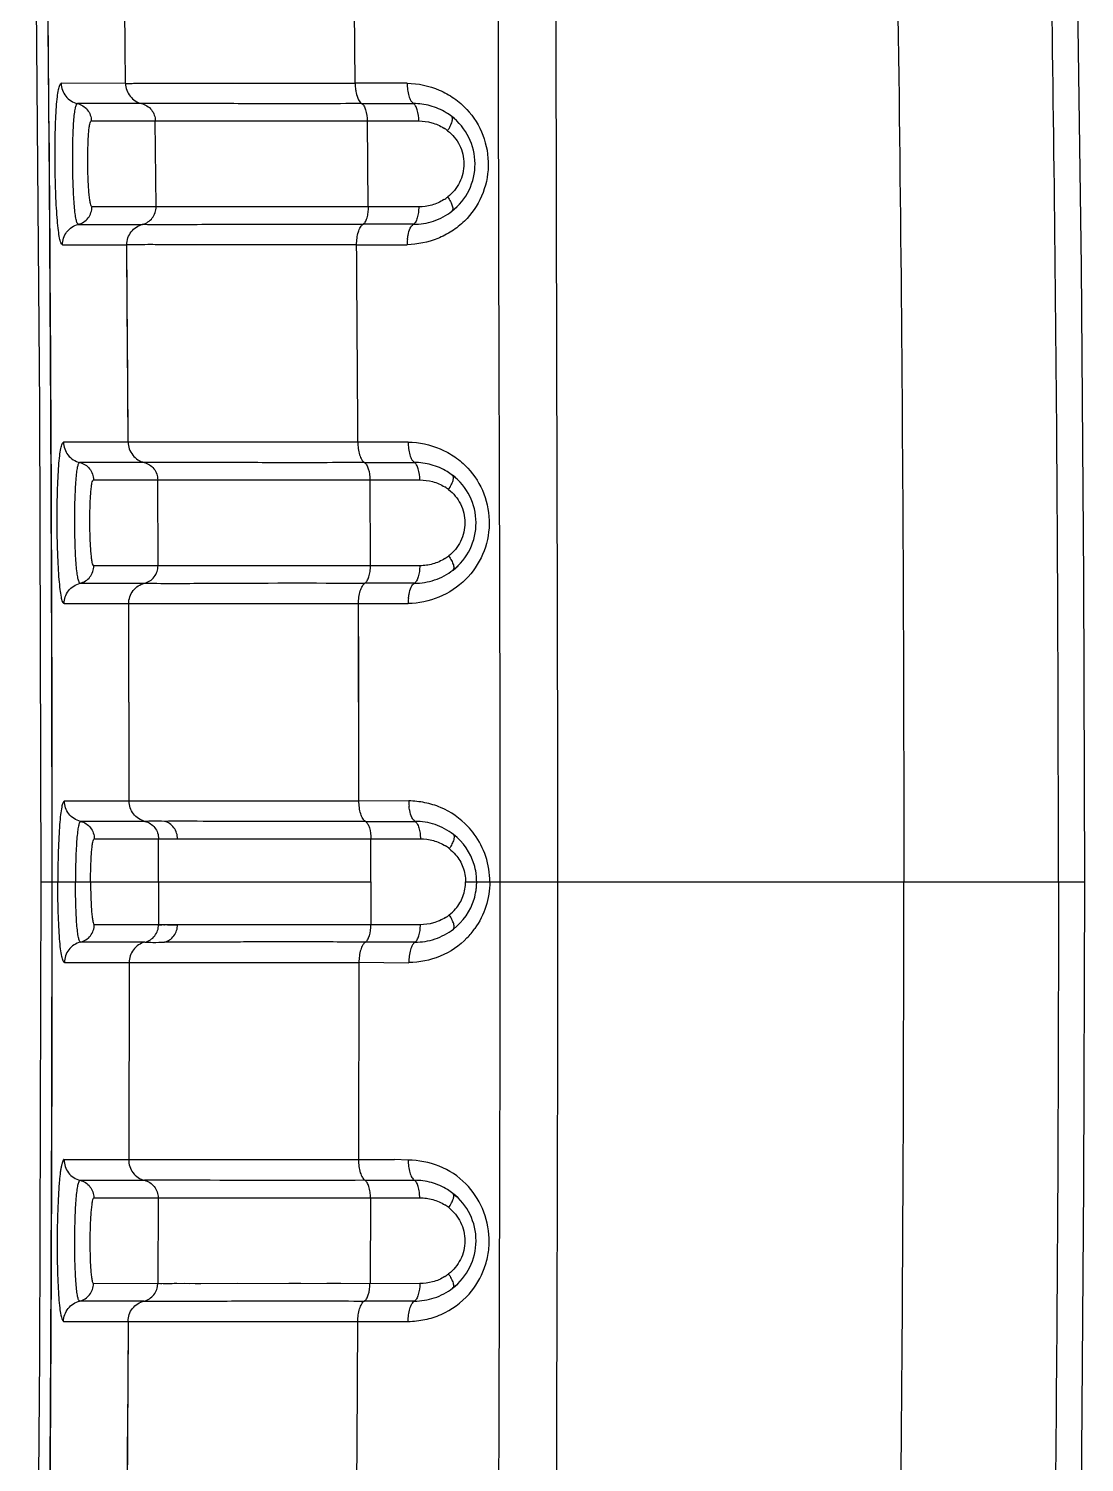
# Model space of a CAD drawing. Header units: millimetres. Extents: x -73584 to -37571, y -61249 to -50748.
# Drawn here: x -48260.64 to -48243, y -52620.41 to -52596.45 of the extents above; entities that cross this region are included whole.
import ezdxf

# ---------------------------------------------------------------- set-up
doc = ezdxf.new("R2010")
doc.units = ezdxf.units.MM
doc.header["$LTSCALE"] = 200
for name, color, linetype in [('1', 7, 'Continuous'), ('DIM', 3, 'Continuous'), ('SOLID_1', 7, 'Continuous')]:
    doc.layers.add(name, color=color, linetype=linetype)

# ---------------------------------------------------------------- blocks, each defined once
blk = doc.blocks.new('5569')
at = {"layer": '1', "color": 7, "linetype": 'Continuous'}
for p, q in [((-46028.365, -54920.92), (-46029.441, -54920.919)), ((-46023.657, -54920.917), (-46024.525, -54920.917)), ((-46028.098, -54921.258), (-46029.17, -54921.258)), ((-46024.418, -54921.257), (-46023.552, -54921.257)), ((-46022.833, -54921.541), (-46022.913, -54921.473)), ((-46028.938, -54921.548), (-46027.867, -54921.548)), ((-46027.855, -54922.983), (-46027.867, -54921.548)), ((-46027.867, -54921.548), (-46024.32, -54921.549)), ((-46027.238, -54921.548), (-46027.124, -54921.548)), ((-46024.307, -54922.984), (-46024.32, -54921.549)), ((-46024.32, -54921.549), (-46023.463, -54921.549)), ((-46027.855, -54922.983), (-46028.927, -54922.983)), ((-46024.307, -54922.984), (-46027.855, -54922.983)), ((-46027.643, -54922.983), (-46027.679, -54922.983)), ((-46026.721, -54922.983), (-46026.996, -54922.983)), ((-46024.856, -54922.984), (-46026.721, -54922.983)), ((-46023.463, -54922.984), (-46024.307, -54922.984)), ((-46022.908, -54923.056), (-46022.825, -54922.983)), ((-46029.155, -54923.277), (-46028.08, -54923.277)), ((-46023.553, -54923.276), (-46024.395, -54923.276)), ((-46029.42, -54923.619), (-46028.343, -54923.619)), ((-46028.323, -54926.918), (-46028.342, -54923.619)), ((-46028.335, -54924.713), (-46028.342, -54923.619)), ((-46024.502, -54923.617), (-46023.657, -54923.617)), ((-46028.328, -54925.813), (-46028.335, -54924.713)), ((-46028.323, -54926.918), (-46028.328, -54925.813)), ((-46028.323, -54926.918), (-46029.401, -54926.918)), ((-46024.481, -54926.917), (-46028.323, -54926.918)), ((-46023.64, -54926.917), (-46024.481, -54926.917)), ((-46028.056, -54927.257), (-46029.132, -54927.257)), ((-46024.373, -54927.257), (-46023.536, -54927.257)), ((-46022.818, -54927.54), (-46022.897, -54927.473)), ((-46028.901, -54927.548), (-46027.827, -54927.548)), ((-46027.822, -54928.983), (-46027.827, -54927.548)), ((-46027.827, -54927.548), (-46024.278, -54927.549)), ((-46027.805, -54927.548), (-46027.782, -54927.548)), ((-46026.341, -54927.548), (-46026.183, -54927.548)), ((-46024.767, -54927.549), (-46024.526, -54927.549)), ((-46024.272, -54928.984), (-46024.278, -54927.549)), ((-46024.278, -54927.549), (-46023.446, -54927.549)), ((-46027.822, -54928.983), (-46028.896, -54928.983)), ((-46023.447, -54928.984), (-46027.822, -54928.983)), ((-46022.891, -54929.056), (-46022.807, -54928.983)), ((-46029.125, -54929.276), (-46028.048, -54929.276)), ((-46023.536, -54929.276), (-46024.363, -54929.276)), ((-46029.391, -54929.617), (-46024.47, -54929.617)), ((-46028.306, -54932.917), (-46028.312, -54929.617)), ((-46028.309, -54930.713), (-46028.312, -54929.617)), ((-46024.47, -54929.617), (-46023.64, -54929.617)), ((-46024.464, -54932.921), (-46024.47, -54929.617)), ((-46024.467, -54930.712), (-46024.47, -54929.617)), ((-46028.307, -54931.812), (-46028.309, -54930.713)), ((-46024.465, -54931.813), (-46024.467, -54930.712)), ((-46028.306, -54932.917), (-46028.307, -54931.812)), ((-46024.464, -54932.921), (-46024.465, -54931.813)), ((-46028.305, -54932.917), (-46029.385, -54932.917)), ((-46023.63, -54932.912), (-46024.463, -54932.921)), ((-46028.041, -54933.257), (-46029.118, -54933.257)), ((-46024.356, -54933.257), (-46023.525, -54933.257)), ((-46028.887, -54933.549), (-46027.496, -54933.549)), ((-46027.813, -54934.266), (-46027.813, -54933.549)), ((-46027.732, -54933.549), (-46027.656, -54933.549)), ((-46027.631, -54933.549), (-46027.582, -54933.549)), ((-46027.532, -54933.549), (-46023.436, -54933.549)), ((-46027.324, -54933.549), (-46027.256, -54933.549)), ((-46024.263, -54934.266), (-46024.263, -54933.549)), ((-46029.591, -54934.266), (-46024.263, -54934.266)), ((-46027.813, -54934.266), (-46027.562, -54934.266)), ((-46027.813, -54934.266), (-46027.813, -54934.984)), ((-46027.562, -54934.266), (-46027.501, -54934.266)), ((-46024.263, -54934.266), (-46024.263, -54934.984)), ((-46022.681, -54934.266), (-46021.702, -54934.266)), ((-46027.448, -54934.984), (-46028.887, -54934.984)), ((-46027.813, -54934.984), (-46027.784, -54934.984)), ((-46027.579, -54934.985), (-46027.564, -54934.985)), ((-46027.564, -54934.985), (-46027.496, -54934.984)), ((-46023.436, -54934.984), (-46027.496, -54934.984)), ((-46027.095, -54934.984), (-46027.256, -54934.984)), ((-46026.038, -54934.984), (-46026.185, -54934.984)), ((-46028.041, -54935.276), (-46029.118, -54935.276)), ((-46023.525, -54935.276), (-46024.356, -54935.276)), ((-46029.385, -54935.616), (-46028.305, -54935.616)), ((-46028.305, -54935.616), (-46028.312, -54938.915)), ((-46028.305, -54935.616), (-46028.307, -54936.721)), ((-46024.463, -54935.615), (-46024.47, -54938.916)), ((-46024.464, -54935.615), (-46024.47, -54938.916)), ((-46024.463, -54935.612), (-46023.63, -54935.621)), ((-46028.307, -54936.721), (-46028.309, -54937.821)), ((-46028.309, -54937.821), (-46028.312, -54938.915)), ((-46023.871, -54938.916), (-46029.391, -54938.915)), ((-46028.904, -54938.915), (-46029.247, -54938.916)), ((-46028.514, -54938.915), (-46028.713, -54938.915)), ((-46023.64, -54938.921), (-46023.871, -54938.911)), ((-46029.125, -54939.257), (-46028.048, -54939.257)), ((-46024.363, -54939.257), (-46023.536, -54939.257)), ((-46028.896, -54939.549), (-46023.447, -54939.549)), ((-46027.822, -54939.549), (-46027.827, -54940.985)), ((-46027.768, -54939.549), (-46027.743, -54939.549)), ((-46027.39, -54939.549), (-46027.081, -54939.549)), ((-46027.081, -54939.549), (-46026.185, -54939.549)), ((-46026.185, -54939.549), (-46024.818, -54939.549)), ((-46024.548, -54939.549), (-46024.272, -54939.549)), ((-46024.272, -54939.549), (-46024.278, -54940.984)), ((-46022.891, -54939.477), (-46022.825, -54939.534)), ((-46023.446, -54940.984), (-46028.901, -54940.985)), ((-46027.805, -54940.985), (-46027.827, -54940.985)), ((-46027.76, -54940.985), (-46027.782, -54940.985)), ((-46027.294, -54940.985), (-46027.379, -54940.984)), ((-46027.107, -54940.985), (-46027.203, -54940.985)), ((-46026.497, -54940.984), (-46027.107, -54940.985)), ((-46025.435, -54940.984), (-46025.634, -54940.984)), ((-46024.767, -54940.984), (-46025.002, -54940.984)), ((-46022.835, -54941.009), (-46022.897, -54941.06)), ((-46028.056, -54941.276), (-46029.132, -54941.276)), ((-46023.536, -54941.276), (-46024.373, -54941.276)), ((-46029.401, -54941.615), (-46028.323, -54941.615)), ((-46028.323, -54941.615), (-46028.343, -54944.914)), ((-46028.323, -54941.615), (-46028.328, -54942.72)), ((-46028.323, -54941.615), (-46023.64, -54941.616)), ((-46028.328, -54942.72), (-46028.335, -54943.82)), ((-46028.335, -54943.82), (-46028.343, -54944.914))]:
    blk.add_line(p, q, dxfattribs=at)
for points in [[(-46029.591, -54934.266), (-46029.596, -54930.432), (-46029.611, -54926.463), (-46029.636, -54922.551), (-46029.672, -54918.697), (-46029.717, -54914.901), (-46029.77, -54911.338)], [(-46027.867, -54921.548), (-46027.84, -54921.548), (-46027.813, -54921.548), (-46027.787, -54921.548), (-46027.758, -54921.548)], [(-46027.725, -54921.548), (-46027.69, -54921.548), (-46027.654, -54921.548), (-46027.613, -54921.548), (-46027.56, -54921.548), (-46027.496, -54921.548), (-46027.424, -54921.548), (-46027.238, -54921.548)], [(-46027.747, -54922.983), (-46027.775, -54922.983), (-46027.801, -54922.983), (-46027.828, -54922.983), (-46027.855, -54922.983)], [(-46026.996, -54922.983), (-46027.416, -54922.984), (-46027.488, -54922.984), (-46027.552, -54922.983), (-46027.604, -54922.983)], [(-46029.42, -54923.619), (-46029.276, -54923.618), (-46029.112, -54923.619)], [(-46027.76, -54927.548), (-46027.736, -54927.548), (-46027.708, -54927.548), (-46027.679, -54927.548), (-46027.652, -54927.548), (-46027.622, -54927.547), (-46027.586, -54927.547), (-46027.55, -54927.549), (-46027.507, -54927.549)], [(-46027.507, -54927.549), (-46027.379, -54927.549), (-46027.293, -54927.548), (-46026.341, -54927.548)], [(-46027.714, -54928.984), (-46027.742, -54928.984), (-46027.768, -54928.983), (-46027.796, -54928.984)], [(-46027.612, -54928.983), (-46027.646, -54928.983), (-46027.681, -54928.984)], [(-46026.959, -54928.984), (-46027.389, -54928.984), (-46027.464, -54928.984), (-46027.528, -54928.983), (-46027.576, -54928.983)], [(-46025.775, -54928.984), (-46026.522, -54928.984), (-46026.959, -54928.984)], [(-46025.08, -54928.984), (-46025.558, -54928.984), (-46025.775, -54928.984)], [(-46024.463, -54932.918), (-46028.508, -54932.917), (-46028.706, -54932.917), (-46028.898, -54932.917)], [(-46027.095, -54933.549), (-46025.709, -54933.549), (-46024.932, -54933.549)], [(-46024.932, -54933.549), (-46024.713, -54933.549), (-46024.49, -54933.549), (-46024.263, -54933.549)], [(-46029.77, -54957.195), (-46029.717, -54953.632), (-46029.672, -54949.836), (-46029.636, -54945.982), (-46029.611, -54942.07), (-46029.596, -54938.101), (-46029.591, -54934.266)], [(-46027.784, -54934.984), (-46027.757, -54934.984), (-46027.745, -54934.983), (-46027.733, -54934.983), (-46027.722, -54934.984), (-46027.711, -54934.984)], [(-46027.711, -54934.984), (-46027.679, -54934.983), (-46027.666, -54934.984)], [(-46027.666, -54934.984), (-46027.643, -54934.985), (-46027.632, -54934.985), (-46027.624, -54934.984), (-46027.614, -54934.984), (-46027.579, -54934.985)], [(-46026.7, -54934.984), (-46026.812, -54934.984), (-46026.917, -54934.984)], [(-46027.681, -54939.549), (-46027.646, -54939.549), (-46027.612, -54939.55), (-46027.576, -54939.55), (-46027.528, -54939.55), (-46027.464, -54939.549), (-46027.39, -54939.549)], [(-46027.507, -54940.984), (-46027.55, -54940.984), (-46027.587, -54940.986), (-46027.622, -54940.985), (-46027.652, -54940.985), (-46027.68, -54940.985), (-46027.708, -54940.985), (-46027.736, -54940.985)]]:
    blk.add_lwpolyline(points, dxfattribs=at)
for centre, radius, start, end in [((-47447.441, -54933.84), 1417.851, 359.982757, 0.909314), ((-47233.047, -54932.108), 1204.734, 0.532119, 0.689035), ((-47224.861, -54932.676), 1200.393, 0.561299, 0.718837), ((-46023.66, -54920.917), 0.866, 180.0114, 185.5983), ((-46023.545, -54922.297), 1.038, 52.4598, 58.617), ((-46023.523, -54922.266), 1.001, 307.8799, 52.4313), ((-46023.449, -54922.319), 0.767, 52.4016, 58.2473), ((-46023.431, -54922.24), 0.735, 301.944, 308.0649), ((-47334.885, -54933.63), 1310.421, 0.29351, 0.437802), ((-46022.766, -54923.616), 0.891, 174.5395, 180.0416), ((-46023.528, -54928.297), 1.038, 52.529, 58.6744), ((-46023.506, -54928.266), 1.001, 307.9195, 52.5008), ((-46023.432, -54928.318), 0.766, 52.4659, 58.3108), ((-46023.423, -54928.228), 0.75, 302.0381, 308.0128), ((-46022.749, -54929.616), 0.891, 174.507, 180.0368), ((-46022.75, -54932.917), 0.88, 179.9618, 185.4558), ((-46023.626, -54934.27), 1.352, 36.2477, 43.4075), ((-46023.421, -54934.318), 0.766, 52.3246, 58.1509), ((-46023.495, -54934.266), 1, 16.7054, 52.3179), ((-46023.502, -54934.267), 1.007, 8.3505, 16.6494), ((-46023.503, -54934.268), 1.008, 2.9778, 8.3696), ((-47447.441, -54934.693), 1417.851, 359.090686, 0.017243), ((-46023.503, -54934.265), 1.008, 343.1458, 351.5728), ((-46023.506, -54934.265), 1.011, 351.5571, 355.1424), ((-46023.487, -54934.266), 0.992, 355.1344, 359.9868), ((-46023.482, -54934.267), 0.987, 0.005, 2.9731), ((-46023.495, -54934.267), 1, 307.665, 343.0854), ((-46023.421, -54934.215), 0.766, 301.8291, 307.6807), ((-46023.628, -54934.262), 1.354, 315.812, 324.5312), ((-46023.534, -54940.303), 1.047, 52.107, 58.2574), ((-46023.423, -54940.305), 0.75, 51.9879, 57.9855), ((-46023.506, -54940.266), 1.001, 307.4854, 52.0968), ((-46023.432, -54940.215), 0.766, 301.6726, 307.5392), ((-47338.492, -54934.868), 1314.028, 359.561867, 359.705763)]:
    blk.add_arc(centre, radius, start, end, dxfattribs=at)
for points, knots in [([(-46021.718, -54895.111), (-46021.787, -54896.742), (-46021.904, -54900.004), (-46022.033, -54904.898), (-46022.103, -54909.793), (-46022.145, -54916.32), (-46022.131, -54924.478), (-46022.106, -54931.004), (-46022.106, -54934.266)], [0, 0, 0, 0, 0.125018, 0.25004, 0.375054, 0.500059, 0.750047, 1, 1, 1, 1]), ([(-46029.42, -54923.619), (-46029.425, -54923.618), (-46029.435, -54923.608), (-46029.452, -54923.571), (-46029.471, -54923.493), (-46029.489, -54923.367), (-46029.506, -54923.2), (-46029.52, -54922.999), (-46029.531, -54922.77), (-46029.539, -54922.521), (-46029.543, -54922.261), (-46029.543, -54922.001), (-46029.54, -54921.752), (-46029.533, -54921.522), (-46029.522, -54921.322), (-46029.507, -54921.159), (-46029.49, -54921.038), (-46029.472, -54920.964), (-46029.456, -54920.929), (-46029.445, -54920.92), (-46029.44, -54920.919)], [0, 0, 0, 0, 0.005422, 0.014379, 0.045107, 0.092619, 0.154769, 0.2294, 0.314262, 0.406608, 0.502997, 0.599433, 0.692106, 0.777371, 0.85179, 0.912403, 0.957248, 0.986124, 0.994699, 1, 1, 1, 1]), ([(-46029.44, -54920.919), (-46029.44, -54920.995), (-46029.398, -54921.115), (-46029.281, -54921.217), (-46029.207, -54921.249), (-46029.17, -54921.258)], [0, 0, 0, 0, 0.490845, 0.750064, 1, 1, 1, 1]), ([(-46028.365, -54920.919), (-46028.34, -54920.921), (-46028.289, -54920.922), (-46028.209, -54920.918), (-46028.114, -54920.916), (-46027.992, -54920.918), (-46027.838, -54920.919), (-46027.65, -54920.919), (-46027.434, -54920.918), (-46027.098, -54920.918), (-46026.62, -54920.918), (-46025.983, -54920.917), (-46025.275, -54920.916), (-46024.78, -54920.916), (-46024.525, -54920.917)], [0, 0, 0, 0, 0.01932, 0.039621, 0.06291, 0.093654, 0.134438, 0.183855, 0.2403, 0.303054, 0.446695, 0.613611, 0.80064, 1, 1, 1, 1]), ([(-46028.365, -54920.92), (-46028.364, -54920.996), (-46028.307, -54921.149), (-46028.171, -54921.24), (-46028.098, -54921.258)], [0, 0, 0, 0, 0.502187, 1, 1, 1, 1]), ([(-46023.657, -54920.917), (-46023.474, -54920.92), (-46023.195, -54920.981), (-46022.868, -54921.161), (-46022.725, -54921.286), (-46022.66, -54921.355)], [0, 0, 0, 0, 0.493166, 0.744575, 1, 1, 1, 1]), ([(-46023.657, -54920.917), (-46023.657, -54920.953), (-46023.652, -54921.025), (-46023.633, -54921.125), (-46023.602, -54921.204), (-46023.57, -54921.246), (-46023.552, -54921.257)], [0, 0, 0, 0, 0.298291, 0.589223, 0.829699, 1, 1, 1, 1]), ([(-46024.51, -54921.076), (-46024.502, -54921.117), (-46024.483, -54921.182), (-46024.442, -54921.243), (-46024.418, -54921.257)], [0, 0, 0, 0, 0.597203, 1, 1, 1, 1]), ([(-46029.154, -54923.276), (-46029.158, -54923.276), (-46029.166, -54923.27), (-46029.179, -54923.243), (-46029.194, -54923.184), (-46029.209, -54923.09), (-46029.222, -54922.965), (-46029.232, -54922.814), (-46029.24, -54922.643), (-46029.245, -54922.457), (-46029.249, -54922.2), (-46029.248, -54921.948), (-46029.239, -54921.711), (-46029.231, -54921.561), (-46029.22, -54921.437), (-46029.207, -54921.346), (-46029.194, -54921.29), (-46029.181, -54921.264), (-46029.173, -54921.258), (-46029.17, -54921.258)], [0, 0, 0, 0, 0.00517, 0.013938, 0.044614, 0.092163, 0.154413, 0.229071, 0.31377, 0.405935, 0.502128, 0.690626, 0.775815, 0.850519, 0.911785, 0.957377, 0.98649, 0.994903, 1, 1, 1, 1]), ([(-46029.17, -54921.258), (-46029.106, -54921.272), (-46028.985, -54921.347), (-46028.938, -54921.482), (-46028.937, -54921.548)], [0, 0, 0, 0, 0.499351, 1, 1, 1, 1]), ([(-46028.098, -54921.258), (-46028.034, -54921.272), (-46027.914, -54921.348), (-46027.868, -54921.482), (-46027.867, -54921.548)], [0, 0, 0, 0, 0.497606, 1, 1, 1, 1]), ([(-46024.418, -54921.257), (-46024.889, -54921.261), (-46025.747, -54921.263), (-46026.973, -54921.257), (-46027.728, -54921.256), (-46028.097, -54921.258)], [0, 0, 0, 0, 0.384307, 0.699555, 1, 1, 1, 1]), ([(-46024.418, -54921.257), (-46024.402, -54921.266), (-46024.375, -54921.302), (-46024.337, -54921.399), (-46024.326, -54921.487), (-46024.326, -54921.549)], [0, 0, 0, 0, 0.171661, 0.406023, 1, 1, 1, 1]), ([(-46023.005, -54921.41), (-46023.087, -54921.36), (-46023.266, -54921.283), (-46023.458, -54921.257), (-46023.552, -54921.257)], [0, 0, 0, 0, 0.50623, 1, 1, 1, 1]), ([(-46023.463, -54921.549), (-46023.463, -54921.487), (-46023.474, -54921.399), (-46023.511, -54921.302), (-46023.537, -54921.266), (-46023.552, -54921.257)], [0, 0, 0, 0, 0.595844, 0.830052, 1, 1, 1, 1]), ([(-46022.981, -54921.711), (-46022.965, -54921.686), (-46022.936, -54921.637), (-46022.909, -54921.576), (-46022.899, -54921.531), (-46022.898, -54921.502), (-46022.904, -54921.48), (-46022.913, -54921.473)], [0, 0, 0, 0, 0.348501, 0.653525, 0.773187, 0.869066, 1, 1, 1, 1]), ([(-46022.66, -54921.355), (-46022.545, -54921.479), (-46022.358, -54921.779), (-46022.269, -54922.3), (-46022.381, -54922.816), (-46022.58, -54923.106), (-46022.701, -54923.224)], [0, 0, 0, 0, 0.247955, 0.500686, 0.753039, 1, 1, 1, 1]), ([(-46028.927, -54922.983), (-46028.933, -54922.982), (-46028.945, -54922.96), (-46028.954, -54922.921), (-46028.965, -54922.854), (-46028.975, -54922.766), (-46028.983, -54922.659), (-46028.992, -54922.49), (-46028.997, -54922.265), (-46028.995, -54922.04), (-46028.989, -54921.871), (-46028.983, -54921.764), (-46028.975, -54921.676), (-46028.965, -54921.609), (-46028.955, -54921.57), (-46028.944, -54921.549), (-46028.938, -54921.548)], [0, 0, 0, 0, 0.013291, 0.042275, 0.088604, 0.15054, 0.225662, 0.311257, 0.500636, 0.689806, 0.77521, 0.850117, 0.911876, 0.958017, 0.986723, 1, 1, 1, 1]), ([(-46023.463, -54921.549), (-46023.39, -54921.549), (-46023.244, -54921.568), (-46023.108, -54921.628), (-46023.045, -54921.667)], [0, 0, 0, 0, 0.497042, 1, 1, 1, 1]), ([(-46022.981, -54921.711), (-46022.94, -54921.743), (-46022.864, -54921.816), (-46022.747, -54921.995), (-46022.683, -54922.264), (-46022.746, -54922.534), (-46022.862, -54922.713), (-46022.937, -54922.787), (-46022.978, -54922.819)], [0, 0, 0, 0, 0.12265, 0.247392, 0.500098, 0.752686, 0.877443, 1, 1, 1, 1]), ([(-46023.042, -54922.864), (-46023.105, -54922.903), (-46023.242, -54922.964), (-46023.39, -54922.983), (-46023.463, -54922.984)], [0, 0, 0, 0, 0.503013, 1, 1, 1, 1]), ([(-46022.978, -54922.819), (-46022.961, -54922.844), (-46022.933, -54922.893), (-46022.906, -54922.954), (-46022.895, -54922.998), (-46022.893, -54923.028), (-46022.9, -54923.049), (-46022.909, -54923.056)], [0, 0, 0, 0, 0.34853, 0.653568, 0.773226, 0.869096, 1, 1, 1, 1]), ([(-46029.155, -54923.277), (-46029.091, -54923.261), (-46028.971, -54923.184), (-46028.926, -54923.049), (-46028.927, -54922.983)], [0, 0, 0, 0, 0.49927, 1, 1, 1, 1]), ([(-46028.08, -54923.276), (-46028.017, -54923.261), (-46027.898, -54923.183), (-46027.854, -54923.048), (-46027.854, -54922.983)], [0, 0, 0, 0, 0.4977, 1, 1, 1, 1]), ([(-46024.395, -54923.276), (-46024.38, -54923.267), (-46024.352, -54923.233), (-46024.324, -54923.165), (-46024.307, -54923.079), (-46024.303, -54923.016), (-46024.303, -54922.984)], [0, 0, 0, 0, 0.165978, 0.402024, 0.694269, 1, 1, 1, 1]), ([(-46023.463, -54922.984), (-46023.463, -54923.016), (-46023.468, -54923.079), (-46023.484, -54923.165), (-46023.511, -54923.232), (-46023.538, -54923.267), (-46023.553, -54923.276)], [0, 0, 0, 0, 0.306794, 0.599743, 0.835555, 1, 1, 1, 1]), ([(-46023.553, -54923.276), (-46023.439, -54923.276), (-46023.208, -54923.239), (-46023, -54923.128), (-46022.908, -54923.056)], [0, 0, 0, 0, 0.492429, 1, 1, 1, 1]), ([(-46029.42, -54923.619), (-46029.42, -54923.544), (-46029.381, -54923.424), (-46029.266, -54923.32), (-46029.193, -54923.286), (-46029.155, -54923.277)], [0, 0, 0, 0, 0.486751, 0.747103, 1, 1, 1, 1]), ([(-46028.342, -54923.619), (-46028.343, -54923.542), (-46028.292, -54923.385), (-46028.153, -54923.295), (-46028.08, -54923.276)], [0, 0, 0, 0, 0.502275, 1, 1, 1, 1]), ([(-46028.08, -54923.276), (-46027.967, -54923.277), (-46027.419, -54923.278), (-46026.55, -54923.274), (-46025.434, -54923.27), (-46024.754, -54923.273), (-46024.395, -54923.276)], [0, 0, 0, 0, 0.091748, 0.446443, 0.70737, 1, 1, 1, 1]), ([(-46024.502, -54923.617), (-46024.502, -54923.581), (-46024.497, -54923.509), (-46024.478, -54923.408), (-46024.445, -54923.329), (-46024.413, -54923.287), (-46024.395, -54923.276)], [0, 0, 0, 0, 0.297061, 0.587234, 0.828001, 1, 1, 1, 1]), ([(-46022.701, -54923.224), (-46022.765, -54923.287), (-46022.906, -54923.399), (-46023.22, -54923.558), (-46023.483, -54923.614), (-46023.657, -54923.617)], [0, 0, 0, 0, 0.254797, 0.505973, 1, 1, 1, 1]), ([(-46023.642, -54923.458), (-46023.634, -54923.418), (-46023.616, -54923.352), (-46023.576, -54923.29), (-46023.553, -54923.276)], [0, 0, 0, 0, 0.599178, 1, 1, 1, 1]), ([(-46024.502, -54923.617), (-46024.997, -54923.618), (-46025.706, -54923.621), (-46026.51, -54923.621), (-46026.908, -54923.619), (-46027.172, -54923.617), (-46027.413, -54923.618), (-46027.63, -54923.618), (-46027.82, -54923.618), (-46028.004, -54923.614), (-46028.174, -54923.624), (-46028.292, -54923.62), (-46028.342, -54923.619)], [0, 0, 0, 0, 0.386607, 0.553593, 0.628388, 0.697236, 0.760077, 0.81682, 0.866851, 0.908146, 0.960652, 1, 1, 1, 1]), ([(-46029.391, -54929.617), (-46029.396, -54929.617), (-46029.407, -54929.607), (-46029.424, -54929.571), (-46029.441, -54929.493), (-46029.459, -54929.368), (-46029.475, -54929.201), (-46029.489, -54929), (-46029.499, -54928.772), (-46029.506, -54928.523), (-46029.509, -54928.263), (-46029.508, -54928.003), (-46029.503, -54927.754), (-46029.495, -54927.525), (-46029.483, -54927.324), (-46029.468, -54927.16), (-46029.451, -54927.038), (-46029.433, -54926.963), (-46029.416, -54926.928), (-46029.406, -54926.919), (-46029.401, -54926.918)], [0, 0, 0, 0, 0.005356, 0.014203, 0.0446, 0.091717, 0.153586, 0.2281, 0.312975, 0.405355, 0.501745, 0.598165, 0.690747, 0.77587, 0.85028, 0.911256, 0.956801, 0.986092, 0.994712, 1, 1, 1, 1]), ([(-46029.401, -54926.918), (-46029.401, -54926.994), (-46029.36, -54927.114), (-46029.243, -54927.216), (-46029.169, -54927.249), (-46029.132, -54927.257)], [0, 0, 0, 0, 0.490508, 0.749823, 1, 1, 1, 1]), ([(-46028.322, -54926.918), (-46028.322, -54926.994), (-46028.265, -54927.148), (-46028.13, -54927.24), (-46028.056, -54927.257)], [0, 0, 0, 0, 0.502189, 1, 1, 1, 1]), ([(-46024.481, -54926.917), (-46024.481, -54926.953), (-46024.476, -54927.025), (-46024.457, -54927.125), (-46024.424, -54927.205), (-46024.391, -54927.246), (-46024.373, -54927.257)], [0, 0, 0, 0, 0.297317, 0.58754, 0.828181, 1, 1, 1, 1]), ([(-46023.64, -54926.917), (-46023.64, -54926.953), (-46023.635, -54927.025), (-46023.617, -54927.125), (-46023.585, -54927.205), (-46023.553, -54927.246), (-46023.536, -54927.257)], [0, 0, 0, 0, 0.298446, 0.589409, 0.829806, 1, 1, 1, 1]), ([(-46023.64, -54926.917), (-46023.457, -54926.92), (-46023.179, -54926.98), (-46022.852, -54927.158), (-46022.709, -54927.282), (-46022.644, -54927.351)], [0, 0, 0, 0, 0.493227, 0.744607, 1, 1, 1, 1]), ([(-46029.124, -54929.276), (-46029.128, -54929.276), (-46029.136, -54929.269), (-46029.149, -54929.242), (-46029.163, -54929.184), (-46029.178, -54929.09), (-46029.19, -54928.965), (-46029.2, -54928.814), (-46029.207, -54928.643), (-46029.212, -54928.457), (-46029.214, -54928.2), (-46029.212, -54927.948), (-46029.203, -54927.711), (-46029.194, -54927.56), (-46029.182, -54927.437), (-46029.169, -54927.345), (-46029.156, -54927.29), (-46029.143, -54927.264), (-46029.135, -54927.257), (-46029.132, -54927.257)], [0, 0, 0, 0, 0.005147, 0.013895, 0.044537, 0.092054, 0.15427, 0.228895, 0.313568, 0.405722, 0.50192, 0.690476, 0.775715, 0.850453, 0.911749, 0.957383, 0.986514, 0.994921, 1, 1, 1, 1]), ([(-46029.132, -54927.257), (-46029.068, -54927.272), (-46028.947, -54927.348), (-46028.901, -54927.483), (-46028.901, -54927.548)], [0, 0, 0, 0, 0.499359, 1, 1, 1, 1]), ([(-46024.373, -54927.257), (-46024.846, -54927.261), (-46025.706, -54927.263), (-46026.934, -54927.257), (-46027.689, -54927.254), (-46028.056, -54927.257)], [0, 0, 0, 0, 0.38489, 0.700998, 1, 1, 1, 1]), ([(-46028.056, -54927.257), (-46027.993, -54927.272), (-46027.873, -54927.348), (-46027.827, -54927.483), (-46027.827, -54927.548)], [0, 0, 0, 0, 0.497595, 1, 1, 1, 1]), ([(-46024.373, -54927.257), (-46024.358, -54927.266), (-46024.33, -54927.3), (-46024.291, -54927.397), (-46024.281, -54927.486), (-46024.281, -54927.549)], [0, 0, 0, 0, 0.164179, 0.402502, 1, 1, 1, 1]), ([(-46023.446, -54927.549), (-46023.446, -54927.487), (-46023.457, -54927.399), (-46023.494, -54927.302), (-46023.52, -54927.266), (-46023.536, -54927.257)], [0, 0, 0, 0, 0.595953, 0.830126, 1, 1, 1, 1]), ([(-46022.989, -54927.41), (-46023.071, -54927.36), (-46023.249, -54927.283), (-46023.441, -54927.257), (-46023.536, -54927.257)], [0, 0, 0, 0, 0.506244, 1, 1, 1, 1]), ([(-46022.965, -54927.71), (-46022.948, -54927.685), (-46022.92, -54927.636), (-46022.893, -54927.575), (-46022.883, -54927.53), (-46022.882, -54927.501), (-46022.888, -54927.479), (-46022.897, -54927.473)], [0, 0, 0, 0, 0.348526, 0.653568, 0.77323, 0.869104, 1, 1, 1, 1]), ([(-46022.644, -54927.351), (-46022.529, -54927.474), (-46022.343, -54927.772), (-46022.252, -54928.29), (-46022.364, -54928.804), (-46022.561, -54929.093), (-46022.68, -54929.212)], [0, 0, 0, 0, 0.247907, 0.500607, 0.752918, 1, 1, 1, 1]), ([(-46028.896, -54928.983), (-46028.902, -54928.983), (-46028.913, -54928.961), (-46028.923, -54928.922), (-46028.933, -54928.855), (-46028.942, -54928.767), (-46028.95, -54928.659), (-46028.958, -54928.49), (-46028.962, -54928.266), (-46028.96, -54928.041), (-46028.953, -54927.872), (-46028.946, -54927.764), (-46028.938, -54927.677), (-46028.928, -54927.61), (-46028.919, -54927.571), (-46028.907, -54927.549), (-46028.901, -54927.548)], [0, 0, 0, 0, 0.01322, 0.042174, 0.088459, 0.150339, 0.22541, 0.310968, 0.500319, 0.689557, 0.775023, 0.849998, 0.911779, 0.957961, 0.98681, 1, 1, 1, 1]), ([(-46023.446, -54927.549), (-46023.374, -54927.549), (-46023.227, -54927.568), (-46023.092, -54927.627), (-46023.029, -54927.666)], [0, 0, 0, 0, 0.497043, 1, 1, 1, 1]), ([(-46022.965, -54927.71), (-46022.924, -54927.743), (-46022.848, -54927.816), (-46022.731, -54927.994), (-46022.666, -54928.263), (-46022.729, -54928.533), (-46022.845, -54928.713), (-46022.92, -54928.786), (-46022.961, -54928.819)], [0, 0, 0, 0, 0.122637, 0.247382, 0.500068, 0.75267, 0.877427, 1, 1, 1, 1]), ([(-46023.025, -54928.863), (-46023.088, -54928.903), (-46023.225, -54928.964), (-46023.373, -54928.983), (-46023.447, -54928.984)], [0, 0, 0, 0, 0.503005, 1, 1, 1, 1]), ([(-46022.961, -54928.819), (-46022.944, -54928.844), (-46022.916, -54928.893), (-46022.888, -54928.954), (-46022.878, -54928.998), (-46022.876, -54929.027), (-46022.882, -54929.049), (-46022.891, -54929.056)], [0, 0, 0, 0, 0.348563, 0.653622, 0.773281, 0.869142, 1, 1, 1, 1]), ([(-46029.125, -54929.276), (-46029.061, -54929.261), (-46028.94, -54929.185), (-46028.895, -54929.049), (-46028.895, -54928.983)], [0, 0, 0, 0, 0.499273, 1, 1, 1, 1]), ([(-46028.048, -54929.276), (-46027.985, -54929.261), (-46027.866, -54929.184), (-46027.821, -54929.049), (-46027.822, -54928.983)], [0, 0, 0, 0, 0.497684, 1, 1, 1, 1]), ([(-46024.363, -54929.276), (-46024.348, -54929.267), (-46024.32, -54929.233), (-46024.292, -54929.165), (-46024.275, -54929.079), (-46024.271, -54929.016), (-46024.271, -54928.984)], [0, 0, 0, 0, 0.165943, 0.401988, 0.694251, 1, 1, 1, 1]), ([(-46023.447, -54928.984), (-46023.447, -54929.016), (-46023.451, -54929.079), (-46023.467, -54929.165), (-46023.495, -54929.232), (-46023.521, -54929.267), (-46023.536, -54929.276)], [0, 0, 0, 0, 0.306797, 0.599753, 0.835569, 1, 1, 1, 1]), ([(-46023.536, -54929.276), (-46023.422, -54929.276), (-46023.19, -54929.239), (-46022.983, -54929.128), (-46022.891, -54929.056)], [0, 0, 0, 0, 0.492415, 1, 1, 1, 1]), ([(-46029.391, -54929.617), (-46029.391, -54929.543), (-46029.352, -54929.423), (-46029.236, -54929.319), (-46029.163, -54929.285), (-46029.125, -54929.276)], [0, 0, 0, 0, 0.486917, 0.747222, 1, 1, 1, 1]), ([(-46028.312, -54929.617), (-46028.312, -54929.541), (-46028.261, -54929.384), (-46028.122, -54929.294), (-46028.048, -54929.276)], [0, 0, 0, 0, 0.502304, 1, 1, 1, 1]), ([(-46028.048, -54929.276), (-46027.681, -54929.28), (-46026.453, -54929.273), (-46025.224, -54929.269), (-46024.363, -54929.276)], [0, 0, 0, 0, 0.298427, 1, 1, 1, 1]), ([(-46024.47, -54929.617), (-46024.47, -54929.581), (-46024.465, -54929.509), (-46024.446, -54929.408), (-46024.413, -54929.329), (-46024.381, -54929.287), (-46024.363, -54929.276)], [0, 0, 0, 0, 0.296945, 0.587091, 0.827927, 1, 1, 1, 1]), ([(-46022.68, -54929.212), (-46022.807, -54929.338), (-46023.11, -54929.54), (-46023.465, -54929.614), (-46023.64, -54929.617)], [0, 0, 0, 0, 0.505058, 1, 1, 1, 1]), ([(-46023.625, -54929.459), (-46023.617, -54929.418), (-46023.599, -54929.352), (-46023.559, -54929.29), (-46023.536, -54929.276)], [0, 0, 0, 0, 0.599238, 1, 1, 1, 1]), ([(-46029.385, -54932.917), (-46029.39, -54932.917), (-46029.401, -54932.925), (-46029.418, -54932.96), (-46029.436, -54933.034), (-46029.453, -54933.157), (-46029.469, -54933.323), (-46029.481, -54933.524), (-46029.49, -54933.755), (-46029.496, -54934.006), (-46029.497, -54934.178), (-46029.497, -54934.266)], [0, 0, 0, 0, 0.01025, 0.026725, 0.084444, 0.176489, 0.299697, 0.449533, 0.620648, 0.806747, 1, 1, 1, 1]), ([(-46029.118, -54933.257), (-46029.155, -54933.248), (-46029.229, -54933.215), (-46029.345, -54933.111), (-46029.385, -54932.992), (-46029.385, -54932.917)], [0, 0, 0, 0, 0.252662, 0.512921, 1, 1, 1, 1]), ([(-46028.04, -54933.257), (-46028.078, -54933.248), (-46028.151, -54933.215), (-46028.266, -54933.111), (-46028.306, -54932.992), (-46028.306, -54932.917)], [0, 0, 0, 0, 0.251364, 0.511208, 1, 1, 1, 1]), ([(-46024.356, -54933.257), (-46024.374, -54933.246), (-46024.406, -54933.205), (-46024.439, -54933.125), (-46024.458, -54933.025), (-46024.463, -54932.953), (-46024.463, -54932.917)], [0, 0, 0, 0, 0.171903, 0.412646, 0.702901, 1, 1, 1, 1]), ([(-46022.644, -54933.341), (-46022.771, -54933.207), (-46023.005, -54933.043), (-46023.357, -54932.936), (-46023.539, -54932.917), (-46023.629, -54932.914)], [0, 0, 0, 0, 0.504469, 0.753047, 1, 1, 1, 1]), ([(-46023.525, -54933.257), (-46023.549, -54933.243), (-46023.589, -54933.181), (-46023.607, -54933.115), (-46023.615, -54933.075)], [0, 0, 0, 0, 0.400564, 1, 1, 1, 1]), ([(-46029.117, -54933.257), (-46029.12, -54933.257), (-46029.129, -54933.263), (-46029.141, -54933.29), (-46029.155, -54933.346), (-46029.169, -54933.439), (-46029.181, -54933.563), (-46029.19, -54933.714), (-46029.2, -54933.951), (-46029.202, -54934.138), (-46029.202, -54934.266)], [0, 0, 0, 0, 0.010087, 0.026884, 0.086089, 0.179275, 0.302889, 0.452322, 0.622427, 1, 1, 1, 1]), ([(-46029.117, -54933.257), (-46029.053, -54933.272), (-46028.933, -54933.348), (-46028.887, -54933.483), (-46028.887, -54933.549)], [0, 0, 0, 0, 0.499363, 1, 1, 1, 1]), ([(-46028.041, -54933.257), (-46027.977, -54933.272), (-46027.857, -54933.349), (-46027.813, -54933.483), (-46027.813, -54933.549)], [0, 0, 0, 0, 0.497594, 1, 1, 1, 1]), ([(-46027.714, -54933.257), (-46027.778, -54933.255), (-46027.887, -54933.252), (-46027.995, -54933.256), (-46028.04, -54933.257)], [0, 0, 0, 0, 0.588427, 1, 1, 1, 1]), ([(-46024.356, -54933.257), (-46024.714, -54933.26), (-46025.393, -54933.262), (-46026.33, -54933.26), (-46027.09, -54933.256), (-46027.531, -54933.254), (-46027.714, -54933.257)], [0, 0, 0, 0, 0.320568, 0.606379, 0.836593, 1, 1, 1, 1]), ([(-46027.496, -54933.549), (-46027.496, -54933.517), (-46027.506, -54933.45), (-46027.552, -54933.36), (-46027.624, -54933.291), (-46027.684, -54933.265), (-46027.714, -54933.257)], [0, 0, 0, 0, 0.248201, 0.508076, 0.763175, 1, 1, 1, 1]), ([(-46024.356, -54933.257), (-46024.34, -54933.266), (-46024.312, -54933.3), (-46024.273, -54933.398), (-46024.263, -54933.486), (-46024.263, -54933.549)], [0, 0, 0, 0, 0.169976, 0.402659, 1, 1, 1, 1]), ([(-46022.884, -54933.475), (-46022.976, -54933.404), (-46023.182, -54933.294), (-46023.412, -54933.257), (-46023.525, -54933.257)], [0, 0, 0, 0, 0.507542, 1, 1, 1, 1]), ([(-46023.525, -54933.257), (-46023.511, -54933.266), (-46023.484, -54933.301), (-46023.457, -54933.368), (-46023.44, -54933.454), (-46023.436, -54933.517), (-46023.436, -54933.549)], [0, 0, 0, 0, 0.164268, 0.399983, 0.692998, 1, 1, 1, 1]), ([(-46022.275, -54934.266), (-46022.274, -54934.124), (-46022.321, -54933.84), (-46022.453, -54933.584), (-46022.536, -54933.47)], [0, 0, 0, 0, 0.503667, 1, 1, 1, 1]), ([(-46028.949, -54934.266), (-46028.949, -54934.175), (-46028.947, -54934.042), (-46028.94, -54933.873), (-46028.933, -54933.765), (-46028.924, -54933.678), (-46028.914, -54933.61), (-46028.905, -54933.572), (-46028.893, -54933.549), (-46028.887, -54933.549)], [0, 0, 0, 0, 0.378672, 0.549719, 0.699703, 0.823259, 0.915776, 0.973897, 1, 1, 1, 1]), ([(-46023.436, -54933.549), (-46023.363, -54933.549), (-46023.216, -54933.569), (-46023.079, -54933.629), (-46023.017, -54933.668)], [0, 0, 0, 0, 0.497003, 1, 1, 1, 1]), ([(-46022.884, -54933.475), (-46022.875, -54933.481), (-46022.869, -54933.503), (-46022.871, -54933.532), (-46022.881, -54933.577), (-46022.908, -54933.638), (-46022.936, -54933.687), (-46022.953, -54933.712)], [0, 0, 0, 0, 0.130847, 0.226709, 0.346372, 0.651439, 1, 1, 1, 1]), ([(-46022.847, -54933.814), (-46022.795, -54933.875), (-46022.71, -54934.02), (-46022.682, -54934.184), (-46022.681, -54934.266)], [0, 0, 0, 0, 0.495488, 1, 1, 1, 1]), ([(-46029.385, -54935.616), (-46029.39, -54935.616), (-46029.401, -54935.608), (-46029.417, -54935.573), (-46029.435, -54935.499), (-46029.453, -54935.376), (-46029.469, -54935.21), (-46029.481, -54935.008), (-46029.49, -54934.778), (-46029.496, -54934.527), (-46029.497, -54934.354), (-46029.497, -54934.266)], [0, 0, 0, 0, 0.009947, 0.026517, 0.084792, 0.176721, 0.299834, 0.44969, 0.620765, 0.806797, 1, 1, 1, 1]), ([(-46029.117, -54935.276), (-46029.12, -54935.276), (-46029.129, -54935.27), (-46029.141, -54935.243), (-46029.155, -54935.186), (-46029.169, -54935.093), (-46029.181, -54934.969), (-46029.19, -54934.819), (-46029.199, -54934.582), (-46029.202, -54934.395), (-46029.202, -54934.266)], [0, 0, 0, 0, 0.010121, 0.027059, 0.086536, 0.179743, 0.303162, 0.452378, 0.622408, 1, 1, 1, 1]), ([(-46028.949, -54934.266), (-46028.949, -54934.358), (-46028.947, -54934.491), (-46028.94, -54934.66), (-46028.933, -54934.768), (-46028.924, -54934.855), (-46028.913, -54934.923), (-46028.905, -54934.961), (-46028.893, -54934.984), (-46028.887, -54934.984)], [0, 0, 0, 0, 0.378635, 0.54967, 0.699694, 0.823165, 0.915562, 0.974256, 1, 1, 1, 1]), ([(-46022.848, -54934.72), (-46022.795, -54934.658), (-46022.711, -54934.514), (-46022.681, -54934.349), (-46022.681, -54934.266)], [0, 0, 0, 0, 0.495468, 1, 1, 1, 1]), ([(-46022.275, -54934.266), (-46022.275, -54934.406), (-46022.318, -54934.684), (-46022.445, -54934.936), (-46022.525, -54935.048)], [0, 0, 0, 0, 0.503474, 1, 1, 1, 1]), ([(-46022.106, -54934.266), (-46022.106, -54937.529), (-46022.131, -54944.055), (-46022.145, -54952.213), (-46022.103, -54958.74), (-46022.033, -54963.635), (-46021.904, -54968.529), (-46021.787, -54971.791), (-46021.718, -54973.422)], [0, 0, 0, 0, 0.249953, 0.499941, 0.624946, 0.74996, 0.874982, 1, 1, 1, 1]), ([(-46023.017, -54934.865), (-46023.08, -54934.904), (-46023.216, -54934.964), (-46023.363, -54934.984), (-46023.436, -54934.984)], [0, 0, 0, 0, 0.502991, 1, 1, 1, 1]), ([(-46022.884, -54935.058), (-46022.875, -54935.051), (-46022.869, -54935.03), (-46022.871, -54935), (-46022.881, -54934.956), (-46022.908, -54934.895), (-46022.936, -54934.846), (-46022.953, -54934.821)], [0, 0, 0, 0, 0.130861, 0.226727, 0.34639, 0.65145, 1, 1, 1, 1]), ([(-46029.118, -54935.276), (-46029.054, -54935.261), (-46028.933, -54935.185), (-46028.887, -54935.05), (-46028.887, -54934.984)], [0, 0, 0, 0, 0.499283, 1, 1, 1, 1]), ([(-46028.04, -54935.276), (-46027.977, -54935.261), (-46027.857, -54935.184), (-46027.813, -54935.05), (-46027.813, -54934.984)], [0, 0, 0, 0, 0.497686, 1, 1, 1, 1]), ([(-46027.714, -54935.276), (-46027.684, -54935.268), (-46027.624, -54935.242), (-46027.552, -54935.173), (-46027.506, -54935.083), (-46027.496, -54935.016), (-46027.496, -54934.984)], [0, 0, 0, 0, 0.236825, 0.491925, 0.751799, 1, 1, 1, 1]), ([(-46024.356, -54935.276), (-46024.34, -54935.267), (-46024.313, -54935.233), (-46024.273, -54935.135), (-46024.263, -54935.047), (-46024.263, -54934.984)], [0, 0, 0, 0, 0.170026, 0.402717, 1, 1, 1, 1]), ([(-46023.525, -54935.276), (-46023.511, -54935.267), (-46023.484, -54935.232), (-46023.457, -54935.165), (-46023.44, -54935.079), (-46023.436, -54935.016), (-46023.436, -54934.984)], [0, 0, 0, 0, 0.164274, 0.399996, 0.693012, 1, 1, 1, 1]), ([(-46023.525, -54935.276), (-46023.413, -54935.276), (-46023.182, -54935.239), (-46022.976, -54935.129), (-46022.884, -54935.058)], [0, 0, 0, 0, 0.492469, 1, 1, 1, 1]), ([(-46029.117, -54935.276), (-46029.155, -54935.285), (-46029.229, -54935.318), (-46029.345, -54935.421), (-46029.385, -54935.541), (-46029.385, -54935.616)], [0, 0, 0, 0, 0.252612, 0.512871, 1, 1, 1, 1]), ([(-46028.041, -54935.276), (-46028.116, -54935.294), (-46028.255, -54935.385), (-46028.306, -54935.541), (-46028.306, -54935.616)], [0, 0, 0, 0, 0.507814, 1, 1, 1, 1]), ([(-46028.04, -54935.276), (-46027.995, -54935.277), (-46027.887, -54935.281), (-46027.778, -54935.278), (-46027.714, -54935.276)], [0, 0, 0, 0, 0.411573, 1, 1, 1, 1]), ([(-46024.356, -54935.276), (-46024.715, -54935.274), (-46025.24, -54935.271), (-46025.919, -54935.27), (-46026.376, -54935.273), (-46026.787, -54935.276), (-46027.228, -54935.276), (-46027.531, -54935.276), (-46027.714, -54935.276)], [0, 0, 0, 0, 0.320809, 0.469484, 0.606458, 0.729294, 0.836656, 1, 1, 1, 1]), ([(-46024.356, -54935.276), (-46024.374, -54935.287), (-46024.406, -54935.328), (-46024.439, -54935.408), (-46024.458, -54935.508), (-46024.463, -54935.58), (-46024.463, -54935.616)], [0, 0, 0, 0, 0.171903, 0.412646, 0.702901, 1, 1, 1, 1]), ([(-46022.657, -54935.206), (-46022.783, -54935.336), (-46023.089, -54935.544), (-46023.452, -54935.616), (-46023.629, -54935.617)], [0, 0, 0, 0, 0.505367, 1, 1, 1, 1]), ([(-46023.525, -54935.276), (-46023.543, -54935.287), (-46023.574, -54935.329), (-46023.606, -54935.408), (-46023.625, -54935.508), (-46023.629, -54935.58), (-46023.629, -54935.616)], [0, 0, 0, 0, 0.170396, 0.41095, 0.701824, 1, 1, 1, 1]), ([(-46028.306, -54935.616), (-46028.193, -54935.616), (-46027.624, -54935.617), (-46026.722, -54935.616), (-46025.553, -54935.616), (-46024.842, -54935.617), (-46024.463, -54935.615)], [0, 0, 0, 0, 0.087646, 0.444733, 0.70413, 1, 1, 1, 1]), ([(-46029.391, -54938.915), (-46029.393, -54938.913), (-46029.397, -54938.907), (-46029.405, -54938.916), (-46029.41, -54938.926), (-46029.416, -54938.941), (-46029.421, -54938.957), (-46029.427, -54938.975), (-46029.432, -54938.996), (-46029.44, -54939.028), (-46029.449, -54939.077), (-46029.458, -54939.144), (-46029.467, -54939.223), (-46029.478, -54939.347), (-46029.489, -54939.523), (-46029.499, -54939.755), (-46029.506, -54940.005), (-46029.509, -54940.266), (-46029.508, -54940.527), (-46029.503, -54940.777), (-46029.495, -54941.008), (-46029.483, -54941.209), (-46029.469, -54941.374), (-46029.451, -54941.496), (-46029.433, -54941.572), (-46029.413, -54941.608), (-46029.401, -54941.615)], [0, 0, 0, 0, 0.003106, 0.005895, 0.010678, 0.016499, 0.022787, 0.029664, 0.037283, 0.045803, 0.066157, 0.091179, 0.120189, 0.152712, 0.227833, 0.313752, 0.406206, 0.502424, 0.598982, 0.691726, 0.77684, 0.851493, 0.913055, 0.957845, 0.985649, 1, 1, 1, 1]), ([(-46029.391, -54938.915), (-46029.391, -54938.991), (-46029.352, -54939.111), (-46029.235, -54939.215), (-46029.162, -54939.248), (-46029.124, -54939.257)], [0, 0, 0, 0, 0.489851, 0.749351, 1, 1, 1, 1]), ([(-46028.312, -54938.915), (-46028.312, -54938.99), (-46028.273, -54939.11), (-46028.159, -54939.214), (-46028.086, -54939.248), (-46028.048, -54939.257)], [0, 0, 0, 0, 0.488564, 0.74846, 1, 1, 1, 1]), ([(-46024.47, -54938.916), (-46024.47, -54938.952), (-46024.465, -54939.024), (-46024.446, -54939.125), (-46024.413, -54939.204), (-46024.381, -54939.246), (-46024.363, -54939.257)], [0, 0, 0, 0, 0.296957, 0.587098, 0.827928, 1, 1, 1, 1]), ([(-46023.64, -54938.916), (-46023.64, -54938.952), (-46023.635, -54939.024), (-46023.617, -54939.124), (-46023.585, -54939.204), (-46023.554, -54939.246), (-46023.536, -54939.257)], [0, 0, 0, 0, 0.29791, 0.588738, 0.829413, 1, 1, 1, 1]), ([(-46022.677, -54939.317), (-46022.802, -54939.189), (-46023.107, -54938.985), (-46023.465, -54938.924), (-46023.64, -54938.918)], [0, 0, 0, 0, 0.505144, 1, 1, 1, 1]), ([(-46029.132, -54941.275), (-46029.135, -54941.275), (-46029.143, -54941.269), (-46029.156, -54941.243), (-46029.169, -54941.187), (-46029.182, -54941.096), (-46029.194, -54940.973), (-46029.203, -54940.822), (-46029.212, -54940.585), (-46029.214, -54940.333), (-46029.212, -54940.076), (-46029.207, -54939.89), (-46029.2, -54939.719), (-46029.19, -54939.568), (-46029.178, -54939.443), (-46029.163, -54939.349), (-46029.149, -54939.291), (-46029.136, -54939.263), (-46029.128, -54939.257), (-46029.124, -54939.257)], [0, 0, 0, 0, 0.005078, 0.013485, 0.042606, 0.088225, 0.149524, 0.224263, 0.309491, 0.498042, 0.594247, 0.686404, 0.771084, 0.845715, 0.907936, 0.955459, 0.986103, 0.994852, 1, 1, 1, 1]), ([(-46029.124, -54939.257), (-46029.061, -54939.272), (-46028.94, -54939.349), (-46028.895, -54939.484), (-46028.895, -54939.549)], [0, 0, 0, 0, 0.499356, 1, 1, 1, 1]), ([(-46024.363, -54939.257), (-46025.224, -54939.264), (-46026.453, -54939.26), (-46027.681, -54939.253), (-46028.048, -54939.257)], [0, 0, 0, 0, 0.701573, 1, 1, 1, 1]), ([(-46028.048, -54939.257), (-46027.985, -54939.272), (-46027.865, -54939.349), (-46027.821, -54939.484), (-46027.821, -54939.549)], [0, 0, 0, 0, 0.497599, 1, 1, 1, 1]), ([(-46024.271, -54939.549), (-46024.271, -54939.517), (-46024.275, -54939.454), (-46024.292, -54939.368), (-46024.32, -54939.3), (-46024.348, -54939.266), (-46024.363, -54939.257)], [0, 0, 0, 0, 0.305749, 0.598012, 0.834057, 1, 1, 1, 1]), ([(-46023.447, -54939.549), (-46023.447, -54939.517), (-46023.451, -54939.454), (-46023.467, -54939.368), (-46023.495, -54939.301), (-46023.521, -54939.266), (-46023.536, -54939.257)], [0, 0, 0, 0, 0.30679, 0.599748, 0.835567, 1, 1, 1, 1]), ([(-46022.983, -54939.413), (-46023.066, -54939.361), (-46023.246, -54939.283), (-46023.44, -54939.257), (-46023.536, -54939.257)], [0, 0, 0, 0, 0.505197, 1, 1, 1, 1]), ([(-46022.623, -54941.158), (-46022.513, -54941.033), (-46022.38, -54940.81), (-46022.295, -54940.483), (-46022.272, -54940.141), (-46022.371, -54939.722), (-46022.561, -54939.435), (-46022.677, -54939.317)], [0, 0, 0, 0, 0.247777, 0.374326, 0.501356, 0.753222, 1, 1, 1, 1]), ([(-46028.895, -54939.549), (-46028.901, -54939.549), (-46028.914, -54939.573), (-46028.922, -54939.61), (-46028.933, -54939.678), (-46028.942, -54939.766), (-46028.95, -54939.873), (-46028.958, -54940.042), (-46028.962, -54940.267), (-46028.959, -54940.492), (-46028.953, -54940.661), (-46028.946, -54940.768), (-46028.938, -54940.856), (-46028.927, -54940.924), (-46028.919, -54940.961), (-46028.907, -54940.985), (-46028.901, -54940.985)], [0, 0, 0, 0, 0.012769, 0.042345, 0.088632, 0.150336, 0.225404, 0.310957, 0.500228, 0.689432, 0.774934, 0.849963, 0.911631, 0.957818, 0.987185, 1, 1, 1, 1]), ([(-46023.447, -54939.549), (-46023.373, -54939.55), (-46023.225, -54939.569), (-46023.088, -54939.63), (-46023.025, -54939.669)], [0, 0, 0, 0, 0.496997, 1, 1, 1, 1]), ([(-46022.961, -54939.714), (-46022.944, -54939.689), (-46022.916, -54939.64), (-46022.888, -54939.579), (-46022.878, -54939.535), (-46022.876, -54939.506), (-46022.882, -54939.484), (-46022.891, -54939.477)], [0, 0, 0, 0, 0.348552, 0.653608, 0.773269, 0.869134, 1, 1, 1, 1]), ([(-46022.961, -54939.714), (-46022.92, -54939.747), (-46022.845, -54939.82), (-46022.729, -54940), (-46022.666, -54940.269), (-46022.731, -54940.539), (-46022.848, -54940.717), (-46022.924, -54940.79), (-46022.965, -54940.823)], [0, 0, 0, 0, 0.122589, 0.247344, 0.499965, 0.752632, 0.87738, 1, 1, 1, 1]), ([(-46023.03, -54940.867), (-46023.092, -54940.906), (-46023.227, -54940.965), (-46023.374, -54940.984), (-46023.446, -54940.984)], [0, 0, 0, 0, 0.502952, 1, 1, 1, 1]), ([(-46022.965, -54940.823), (-46022.948, -54940.848), (-46022.92, -54940.897), (-46022.893, -54940.958), (-46022.883, -54941.002), (-46022.882, -54941.032), (-46022.888, -54941.053), (-46022.897, -54941.06)], [0, 0, 0, 0, 0.348548, 0.653603, 0.773263, 0.869128, 1, 1, 1, 1]), ([(-46029.132, -54941.276), (-46029.068, -54941.261), (-46028.947, -54941.185), (-46028.901, -54941.05), (-46028.901, -54940.985)], [0, 0, 0, 0, 0.499361, 1, 1, 1, 1]), ([(-46028.056, -54941.276), (-46027.993, -54941.261), (-46027.873, -54941.184), (-46027.828, -54941.05), (-46027.827, -54940.985)], [0, 0, 0, 0, 0.497676, 1, 1, 1, 1]), ([(-46024.373, -54941.276), (-46024.359, -54941.267), (-46024.33, -54941.233), (-46024.291, -54941.136), (-46024.281, -54941.047), (-46024.281, -54940.984)], [0, 0, 0, 0, 0.164103, 0.402385, 1, 1, 1, 1]), ([(-46023.446, -54940.984), (-46023.446, -54941.046), (-46023.457, -54941.134), (-46023.494, -54941.231), (-46023.52, -54941.267), (-46023.536, -54941.276)], [0, 0, 0, 0, 0.59596, 0.83013, 1, 1, 1, 1]), ([(-46023.536, -54941.276), (-46023.424, -54941.276), (-46023.195, -54941.239), (-46022.989, -54941.131), (-46022.897, -54941.06)], [0, 0, 0, 0, 0.49174, 1, 1, 1, 1]), ([(-46029.401, -54941.615), (-46029.401, -54941.539), (-46029.343, -54941.385), (-46029.206, -54941.293), (-46029.132, -54941.276)], [0, 0, 0, 0, 0.500615, 1, 1, 1, 1]), ([(-46028.323, -54941.615), (-46028.322, -54941.538), (-46028.27, -54941.382), (-46028.13, -54941.293), (-46028.056, -54941.276)], [0, 0, 0, 0, 0.502298, 1, 1, 1, 1]), ([(-46028.056, -54941.276), (-46027.689, -54941.279), (-46026.934, -54941.276), (-46025.706, -54941.27), (-46024.846, -54941.272), (-46024.373, -54941.276)], [0, 0, 0, 0, 0.299002, 0.615111, 1, 1, 1, 1]), ([(-46024.481, -54941.616), (-46024.481, -54941.58), (-46024.476, -54941.508), (-46024.457, -54941.408), (-46024.424, -54941.328), (-46024.391, -54941.286), (-46024.373, -54941.276)], [0, 0, 0, 0, 0.297299, 0.587529, 0.828179, 1, 1, 1, 1]), ([(-46023.64, -54941.616), (-46023.546, -54941.613), (-46023.357, -54941.593), (-46022.991, -54941.481), (-46022.751, -54941.302), (-46022.623, -54941.158)], [0, 0, 0, 0, 0.246792, 0.495127, 1, 1, 1, 1]), ([(-46023.64, -54941.616), (-46023.64, -54941.58), (-46023.635, -54941.508), (-46023.617, -54941.408), (-46023.585, -54941.328), (-46023.553, -54941.287), (-46023.536, -54941.276)], [0, 0, 0, 0, 0.298428, 0.589397, 0.829804, 1, 1, 1, 1])]:
    blk.add_open_spline(points, degree=3, knots=knots, dxfattribs=at)
for points in [[(-46024.521, -54921.001), (-46024.519, -54921.026), (-46024.515, -54921.052), (-46024.51, -54921.076)], [(-46023.653, -54923.532), (-46023.65, -54923.507), (-46023.647, -54923.483), (-46023.642, -54923.458)], [(-46023.636, -54929.531), (-46023.633, -54929.507), (-46023.63, -54929.483), (-46023.625, -54929.459)], [(-46023.615, -54933.075), (-46023.62, -54933.05), (-46023.623, -54933.026), (-46023.625, -54933.001)], [(-46022.953, -54933.712), (-46022.914, -54933.742), (-46022.879, -54933.777), (-46022.847, -54933.814)], [(-46022.953, -54934.821), (-46022.915, -54934.791), (-46022.879, -54934.757), (-46022.848, -54934.72)]]:
    blk.add_open_spline(points, degree=3, dxfattribs=at)
at = {"layer": 'SOLID_1', "color": 7, "linetype": 'Continuous'}
for p, q in [((-46029.778, -54934.266), (-46029.573, -54934.266)), ((-46021.716, -54934.266), (-46012.337, -54934.266)), ((-46015.355, -54934.697), (-46015.355, -54934.266))]:
    blk.add_line(p, q, dxfattribs=at)
for points in [[(-46012.645, -54910.367), (-46012.539, -54914.751), (-46012.456, -54919.167), (-46012.392, -54923.984), (-46012.35, -54929.193), (-46012.337, -54934.266)], [(-46029.778, -54934.266), (-46029.798, -54926.328), (-46029.865, -54918.258)], [(-46029.984, -54957.99), (-46029.865, -54950.275), (-46029.798, -54942.204), (-46029.778, -54934.266)], [(-46012.337, -54934.266), (-46012.35, -54939.34), (-46012.392, -54944.549), (-46012.456, -54949.366), (-46012.539, -54953.782), (-46012.645, -54958.166)]]:
    blk.add_lwpolyline(points, dxfattribs=at)
for points, knots in [([(-46021.138, -54934.266), (-46021.138, -54931.008), (-46021.184, -54917.969), (-46021.176, -54904.921), (-46020.741, -54895.149)], [0, 0, 0, 0, 0.249866, 1, 1, 1, 1]), ([(-46015.762, -54905.544), (-46015.69, -54907.938), (-46015.445, -54917.51), (-46015.355, -54927.086), (-46015.355, -54934.266)], [0, 0, 0, 0, 0.250101, 1, 1, 1, 1]), ([(-46012.77, -54934.266), (-46012.77, -54932.267), (-46012.793, -54924.265), (-46012.915, -54916.264), (-46013.075, -54910.265)], [0, 0, 0, 0, 0.249951, 1, 1, 1, 1]), ([(-46020.741, -54973.384), (-46020.886, -54970.125), (-46021.275, -54957.088), (-46021.137, -54944.045), (-46021.137, -54934.266)], [0, 0, 0, 0, 0.250156, 1, 1, 1, 1]), ([(-46012.77, -54934.266), (-46012.77, -54940.266), (-46012.839, -54948.268), (-46013.022, -54956.267), (-46013.075, -54958.268)], [0, 0, 0, 0, 0.749861, 1, 1, 1, 1]), ([(-46015.792, -54964.012), (-46015.716, -54961.572), (-46015.456, -54951.802), (-46015.357, -54942.028), (-46015.355, -54934.697)], [0, 0, 0, 0, 0.249828, 1, 1, 1, 1])]:
    blk.add_open_spline(points, degree=3, knots=knots, dxfattribs=at)
blk = doc.blocks.new('*U670')
at = {"layer": 'DIM', "color": 3}
blk.add_blockref('5569', (46037.067, 54931.016), dxfattribs=at)
blk = doc.blocks.new('*U671')
at = {"layer": 'DIM', "color": 0, "linetype": 'ByBlock', "lineweight": -2, "transparency": 16777216}
blk.add_blockref('*U670', (0, 2500), dxfattribs=at)

msp = doc.modelspace()

# ---------------------------------------------------------------- block references
at = {"layer": 'DIM', "color": 3}
msp.add_blockref('*U671', (-48267.725, -55107.458), dxfattribs=at)

doc.saveas('drawing.dxf')
